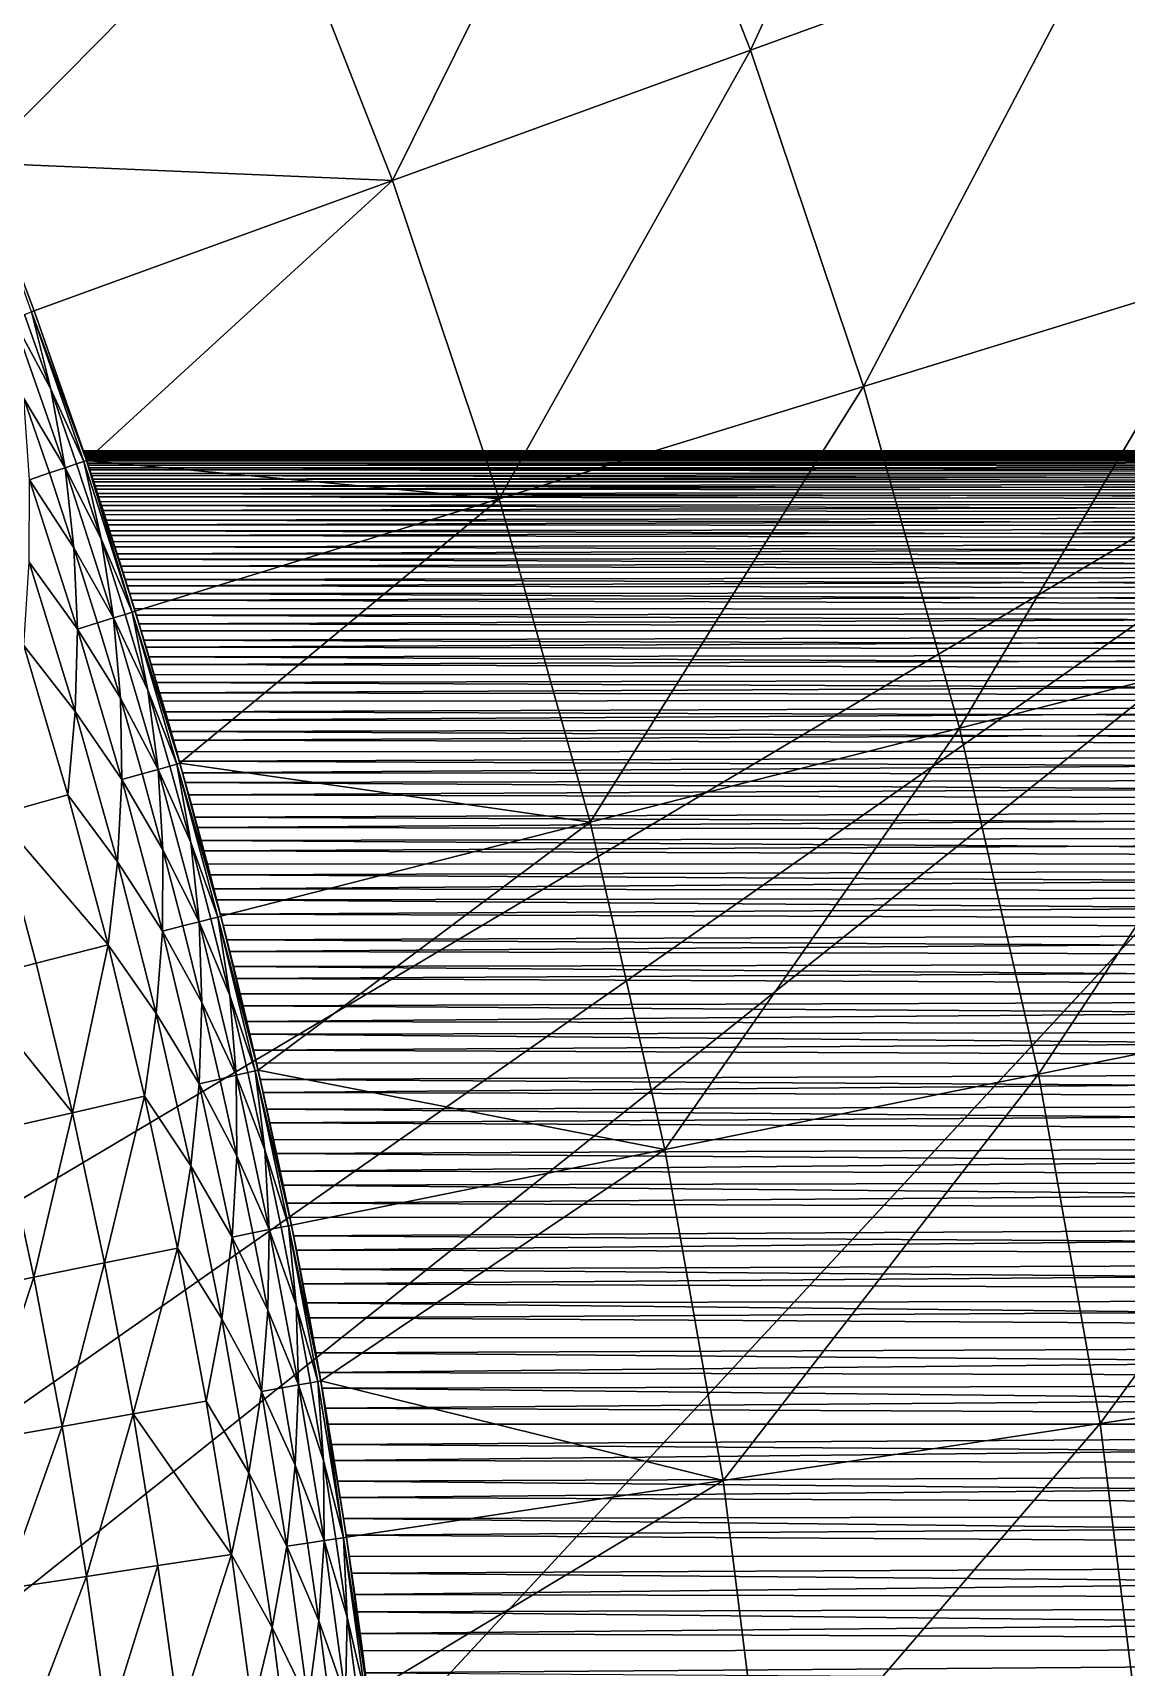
# Model space of a CAD drawing. Header units: millimetres. Extents: x -3250 to 6200, y -3250 to 3250.
# Drawn here: x 2349 to 2779, y 321 to 965 of the extents above; entities that cross this region are included whole.
import ezdxf

# ---------------------------------------------------------------- set-up
doc = ezdxf.new("R2010")
doc.units = ezdxf.units.MM
doc.header["$MEASUREMENT"] = 0
doc.layers.add('MESH_3D', color=2, linetype='CONTINUOUS')

msp = doc.modelspace()

# ---------------------------------------------------------------- linework, layer by layer
at = {"layer": 'MESH_3D'}
for points in [[(2150.48, 2436.79, 32500), (-2326.57, -2269.27, 32500), (3105.61, 957.95, 32500)], [(2150.48, 2436.79, 32500), (3105.61, 957.95, 32500), (2590.68, 1962.36, 32500)], [(2590.68, 1962.36, 32500), (3105.61, 957.95, 32500), (2928.15, 1410.12, 32500)], [(2718.35, 1145.88, 24600), (2631.14, 957.66, 24400), (2580.13, 1087.62, 24400)], [(2718.35, 1145.88, 24600), (2772.09, 1008.96, 24600), (2631.14, 957.66, 24400)], [(2580.13, 1087.62, 24400), (2490.19, 906.35, 24200), (2441.91, 1029.35, 24200)], [(2580.13, 1087.62, 24400), (2631.14, 957.66, 24400), (2490.19, 906.35, 24200)], [(2913.05, 1060.26, 24800), (2818.94, 869.53, 24600), (2772.09, 1008.96, 24600)], [(2441.91, 1029.35, 24200), (2327.18, 913.35, 24000), (2303.69, 971.09, 24000)], [(2441.91, 1029.35, 24200), (2490.19, 906.35, 24200), (2327.18, 913.35, 24000)], [(2772.09, 1008.96, 24600), (2675.6, 825.31, 24400), (2631.14, 957.66, 24400)], [(2772.09, 1008.96, 24600), (2818.94, 869.53, 24600), (2675.6, 825.31, 24400)], [(3105.61, 957.95, 32500), (-2326.57, -2269.27, 32500), (-1962.36, -2590.68, 32500)], [(3105.61, 957.95, 32500), (-1962.36, -2590.68, 32500), (-1625, -2814.58, 32500)], [(3105.61, 957.95, 32500), (-1625, -2814.58, 32500), (-723.19, -3168.52, 32500)], [(3105.61, 957.95, 32500), (-723.19, -3168.52, 32500), (1410.12, -2928.15, 32500)], [(3105.61, 957.95, 32500), (1410.12, -2928.15, 32500), (2382.42, -2210.56, 32500)], [(3105.61, 957.95, 32500), (2382.42, -2210.56, 32500), (3185.56, -643.97, 32500)], [(2631.14, 957.66, 24400), (2532.27, 781.1, 24200), (2490.19, 906.35, 24200)], [(2631.14, 957.66, 24400), (2675.6, 825.31, 24400), (2532.27, 781.1, 24200)], [(2348.12, 854.65, -38.42), (2327.18, 913.35), (2349.23, 855.05)], [(2327.18, 913.35, 24000), (2349.23, 855.05), (2327.18, 913.35)], [(2327.18, 913.35, 24000), (2349.23, 855.05, 24000), (2349.23, 855.05)], [(2490.19, 906.35, 24200), (2349.23, 855.05, 24000), (2327.18, 913.35, 24000)], [(2490.19, 906.35, 24200), (2369.82, 796.22, 24000), (2349.23, 855.05, 24000)], [(2490.19, 906.35, 24200), (2532.27, 781.1, 24200), (2369.82, 796.22, 24000)], [(2818.94, 869.53, 24600), (2713.42, 690.92, 24400), (2675.6, 825.31, 24400)], [(2818.94, 869.53, 24600), (2858.78, 727.93, 24600), (2713.42, 690.92, 24400)], [(2345.34, 853.63, -71.93), (2355.8, 824.33, -71.93), (2340.89, 852.01, -105.25)], [(2345.13, 820.6, -138.74), (2340.89, 852.01, -105.25), (2361.4, 793.39, -105.25)], [(2355.8, 824.33, -71.93), (2361.4, 793.39, -105.25), (2340.89, 852.01, -105.25)], [(2345.34, 853.63, -71.93), (2348.12, 854.65, -38.42), (2355.8, 824.33, -71.93)], [(2348.12, 854.65, -38.42), (2349.23, 855.05), (2369.82, 796.22)], [(2348.12, 854.65, -38.42), (2369.82, 796.22), (2368.7, 795.84, -38.42)], [(2355.8, 824.33, -71.93), (2348.12, 854.65, -38.42), (2368.7, 795.84, -38.42)], [(2349.23, 855.05), (2368.57, 799.91, 1211.86), (2368.55, 799.99, 1196.67)], [(2349.23, 855.05), (2368.55, 799.99, 1196.67), (2369.82, 796.22)], [(2349.23, 855.05, 24000), (2368.57, 799.91, 1211.86), (2349.23, 855.05)], [(2349.23, 855.05, 24000), (2369.82, 796.22, 24000), (2368.57, 799.91, 1211.86)], [(2355.8, 824.33, -71.93), (2365.89, 794.9, -71.93), (2361.4, 793.39, -105.25)], [(2355.8, 824.33, -71.93), (2368.7, 795.84, -38.42), (2365.89, 794.9, -71.93)], [(2675.6, 825.31, 24400), (2568.05, 653.91, 24200), (2532.27, 781.1, 24200)], [(2675.6, 825.31, 24400), (2713.42, 690.92, 24400), (2568.05, 653.91, 24200)], [(2345.13, 820.6, -138.74), (2355.18, 791.3, -138.74), (2347.31, 788.66, -171.85)], [(2345.13, 820.6, -138.74), (2361.4, 793.39, -105.25), (2355.18, 791.3, -138.74)], [(2368.55, 799.99, 1196.67), (2368.57, 799.91, 1211.86), (3800, 800, 1200)], [(2368.55, 799.99, 1196.67), (3800, 800, 1200), (3800, 799.75, 1180.06)], [(2368.55, 799.99, 1196.67), (2368.62, 799.79, 1181.48), (2369.82, 796.22)], [(2368.62, 799.79, 1181.48), (2368.55, 799.99, 1196.67), (3800, 799.75, 1180.06)], [(2368.57, 799.91, 1211.86), (3800, 799.75, 1219.94), (3800, 800, 1200)], [(2369.82, 796.22, 24000), (2368.7, 799.54, 1227.04), (2368.57, 799.91, 1211.86)], [(2368.57, 799.91, 1211.86), (2368.7, 799.54, 1227.04), (3800, 799.75, 1219.94)], [(2368.62, 799.79, 1181.48), (2368.78, 799.29, 1166.3), (2369.82, 796.22)], [(2368.78, 799.29, 1166.3), (2368.62, 799.79, 1181.48), (3800, 799.75, 1180.06)], [(2368.7, 799.54, 1227.04), (3800, 799.01, 1239.88), (3800, 799.75, 1219.94)], [(2369.82, 796.22, 24000), (2368.92, 798.89, 1242.22), (2368.7, 799.54, 1227.04)], [(2368.7, 799.54, 1227.04), (2368.92, 798.89, 1242.22), (3800, 799.01, 1239.88)], [(2368.78, 799.29, 1166.3), (3800, 799.75, 1180.06), (3800, 799.01, 1160.12)], [(2368.78, 799.29, 1166.3), (2369.05, 798.51, 1151.13), (2369.82, 796.22)], [(2369.05, 798.51, 1151.13), (2368.78, 799.29, 1166.3), (3800, 799.01, 1160.12)], [(2368.92, 798.89, 1242.22), (2369.24, 797.94, 1257.38), (3800, 799.01, 1239.88)], [(2369.82, 796.22, 24000), (2369.24, 797.94, 1257.38), (2368.92, 798.89, 1242.22)], [(2369.05, 798.51, 1151.13), (3800, 799.01, 1160.12), (3800, 797.76, 1140.22)], [(2369.05, 798.51, 1151.13), (2369.41, 797.43, 1135.97), (2369.82, 796.22)], [(2369.41, 797.43, 1135.97), (2369.05, 798.51, 1151.13), (3800, 797.76, 1140.22)], [(2369.24, 797.94, 1257.38), (3800, 797.76, 1259.78), (3800, 799.01, 1239.88)], [(2369.82, 796.22, 24000), (2369.65, 796.71, 1272.52), (2369.24, 797.94, 1257.38)], [(2369.24, 797.94, 1257.38), (2369.65, 796.71, 1272.52), (3800, 797.76, 1259.78)], [(2369.41, 797.43, 1135.97), (3800, 797.76, 1140.22), (3800, 796.02, 1120.35)], [(2369.65, 796.71, 1272.52), (3800, 796.02, 1279.65), (3800, 797.76, 1259.78)], [(2355.18, 791.3, -138.74), (2364.86, 761.87, -138.74), (2347.31, 788.66, -171.85)], [(2355.18, 791.3, -138.74), (2361.4, 793.39, -105.25), (2364.86, 761.87, -138.74)], [(2365.89, 794.9, -71.93), (2375.62, 765.34, -71.93), (2361.4, 793.39, -105.25)], [(2364.86, 761.87, -138.74), (2361.4, 793.39, -105.25), (2380.45, 734.27, -105.25)], [(2375.62, 765.34, -71.93), (2380.45, 734.27, -105.25), (2361.4, 793.39, -105.25)], [(2365.89, 794.9, -71.93), (2368.7, 795.84, -38.42), (2375.62, 765.34, -71.93)], [(2368.7, 795.84, -38.42), (2369.82, 796.22), (2387.8, 736.54, -38.42)], [(2375.62, 765.34, -71.93), (2368.7, 795.84, -38.42), (2387.8, 736.54, -38.42)], [(2369.41, 797.43, 1135.97), (2369.87, 796.07, 1120.84), (2369.82, 796.22)], [(2369.87, 796.07, 1120.84), (2369.41, 797.43, 1135.97), (3800, 796.02, 1120.35)], [(2369.82, 796.22, 24000), (2370.16, 795.18, 1287.65), (2369.65, 796.71, 1272.52)], [(2369.65, 796.71, 1272.52), (2370.16, 795.18, 1287.65), (3800, 796.02, 1279.65)], [(2387.8, 736.54, -38.42), (2369.82, 796.22), (2388.93, 736.89)], [(2369.82, 796.22), (2379.53, 766.69, 971.57), (2388.93, 736.89)], [(2369.82, 796.22), (2371.81, 790.27, 1075.6), (2372.64, 787.76, 1060.59)], [(2369.82, 796.22), (2372.64, 787.76, 1060.59), (2373.57, 784.96, 1045.62)], [(2369.82, 796.22), (2373.57, 784.96, 1045.62), (2374.59, 781.88, 1030.7)], [(2369.82, 796.22), (2374.59, 781.88, 1030.7), (2375.69, 778.51, 1015.83)], [(2369.82, 796.22), (2375.69, 778.51, 1015.83), (2376.89, 774.86, 1001.02)], [(2369.82, 796.22), (2376.89, 774.86, 1001.02), (2378.17, 770.92, 986.26)], [(2369.82, 796.22), (2378.17, 770.92, 986.26), (2379.53, 766.69, 971.57)], [(2371.07, 792.49, 1090.65), (2371.81, 790.27, 1075.6), (2369.82, 796.22)], [(2370.42, 794.43, 1105.73), (2371.07, 792.49, 1090.65), (2369.82, 796.22)], [(2369.87, 796.07, 1120.84), (2370.42, 794.43, 1105.73), (2369.82, 796.22)], [(2369.82, 796.22, 24000), (2380.34, 764.2, 1436.64), (2378.92, 768.58, 1421.99)], [(2369.82, 796.22, 24000), (2378.92, 768.58, 1421.99), (2377.6, 772.68, 1407.27)], [(2369.82, 796.22, 24000), (2377.6, 772.68, 1407.27), (2376.35, 776.5, 1392.49)], [(2369.82, 796.22, 24000), (2376.35, 776.5, 1392.49), (2375.2, 780.03, 1377.65)], [(2369.82, 796.22, 24000), (2375.2, 780.03, 1377.65), (2374.13, 783.27, 1362.76)], [(2369.82, 796.22, 24000), (2374.13, 783.27, 1362.76), (2373.15, 786.23, 1347.82)], [(2369.82, 796.22, 24000), (2373.15, 786.23, 1347.82), (2372.27, 788.9, 1332.83)], [(2369.82, 796.22, 24000), (2372.27, 788.9, 1332.83), (2371.47, 791.28, 1317.8)], [(2369.82, 796.22, 24000), (2371.47, 791.28, 1317.8), (2370.77, 793.38, 1302.74)], [(2369.82, 796.22, 24000), (2370.77, 793.38, 1302.74), (2370.16, 795.18, 1287.65)], [(2369.82, 796.22, 24000), (2388.93, 736.89, 24000), (2380.34, 764.2, 1436.64)], [(2532.27, 781.1, 24200), (2388.93, 736.89, 24000), (2369.82, 796.22, 24000)], [(2370.42, 794.43, 1105.73), (2369.87, 796.07, 1120.84), (3800, 796.02, 1120.35)], [(2370.16, 795.18, 1287.65), (3800, 793.79, 1299.47), (3800, 796.02, 1279.65)], [(2370.16, 795.18, 1287.65), (2370.77, 793.38, 1302.74), (3800, 793.79, 1299.47)], [(2370.42, 794.43, 1105.73), (3800, 796.02, 1120.35), (3800, 793.79, 1100.53)], [(2371.07, 792.49, 1090.65), (2370.42, 794.43, 1105.73), (3800, 793.79, 1100.53)], [(2370.77, 793.38, 1302.74), (3800, 791.06, 1319.23), (3800, 793.79, 1299.47)], [(2370.77, 793.38, 1302.74), (2371.47, 791.28, 1317.8), (3800, 791.06, 1319.23)], [(2371.07, 792.49, 1090.65), (3800, 793.79, 1100.53), (3800, 791.06, 1080.77)], [(2371.81, 790.27, 1075.6), (2371.07, 792.49, 1090.65), (3800, 791.06, 1080.77)], [(2371.47, 791.28, 1317.8), (2372.27, 788.9, 1332.83), (3800, 791.06, 1319.23)], [(2371.81, 790.27, 1075.6), (3800, 791.06, 1080.77), (3800, 787.85, 1061.08)], [(2372.27, 788.9, 1332.83), (3800, 787.85, 1338.92), (3800, 791.06, 1319.23)], [(2347.26, 756.21, -205.25), (2347.31, 788.66, -171.85), (2366.25, 729.89, -171.85)], [(2364.86, 761.87, -138.74), (2366.25, 729.89, -171.85), (2347.31, 788.66, -171.85)], [(2372.64, 787.76, 1060.59), (2371.81, 790.27, 1075.6), (3800, 787.85, 1061.08)], [(2372.27, 788.9, 1332.83), (2373.15, 786.23, 1347.82), (3800, 787.85, 1338.92)], [(2373.57, 784.96, 1045.62), (2372.64, 787.76, 1060.59), (3800, 787.85, 1061.08)], [(2373.15, 786.23, 1347.82), (3800, 784.14, 1358.52), (3800, 787.85, 1338.92)], [(2373.15, 786.23, 1347.82), (2374.13, 783.27, 1362.76), (3800, 784.14, 1358.52)], [(2373.57, 784.96, 1045.62), (3800, 787.85, 1061.08), (3800, 784.14, 1041.48)], [(2374.59, 781.88, 1030.7), (2373.57, 784.96, 1045.62), (3800, 784.14, 1041.48)], [(2374.13, 783.27, 1362.76), (3800, 779.94, 1378.02), (3800, 784.14, 1358.52)], [(2374.13, 783.27, 1362.76), (2375.2, 780.03, 1377.65), (3800, 779.94, 1378.02)], [(2374.59, 781.88, 1030.7), (3800, 784.14, 1041.48), (3800, 779.94, 1021.98)], [(2375.69, 778.51, 1015.83), (2374.59, 781.88, 1030.7), (3800, 779.94, 1021.98)], [(2375.2, 780.03, 1377.65), (2376.35, 776.5, 1392.49), (3800, 779.94, 1378.02)], [(2375.69, 778.51, 1015.83), (3800, 779.94, 1021.98), (3800, 775.26, 1002.59)], [(2376.89, 774.86, 1001.02), (2375.69, 778.51, 1015.83), (3800, 775.26, 1002.59)], [(2376.35, 776.5, 1392.49), (3800, 775.26, 1397.41), (3800, 779.94, 1378.02)], [(2532.27, 781.1, 24200), (2406.56, 677.1, 24000), (2388.93, 736.89, 24000)], [(2532.27, 781.1, 24200), (2568.05, 653.91, 24200), (2406.56, 677.1, 24000)], [(2376.35, 776.5, 1392.49), (2377.6, 772.68, 1407.27), (3800, 775.26, 1397.41)], [(2378.17, 770.92, 986.26), (2376.89, 774.86, 1001.02), (3800, 775.26, 1002.59)], [(2377.6, 772.68, 1407.27), (3800, 770.1, 1416.67), (3800, 775.26, 1397.41)], [(2377.6, 772.68, 1407.27), (2378.92, 768.58, 1421.99), (3800, 770.1, 1416.67)], [(2378.17, 770.92, 986.26), (3800, 775.26, 1002.59), (3800, 770.1, 983.33)], [(2375.62, 765.34, -71.93), (2387.8, 736.54, -38.42), (2384.97, 735.67, -71.93)], [(2375.62, 765.34, -71.93), (2384.97, 735.67, -71.93), (2380.45, 734.27, -105.25)], [(2379.53, 766.69, 971.57), (2378.17, 770.92, 986.26), (3800, 770.1, 983.33)], [(2378.92, 768.58, 1421.99), (3800, 764.46, 1435.8), (3800, 770.1, 1416.67)], [(2378.92, 768.58, 1421.99), (2380.34, 764.2, 1436.64), (3800, 764.46, 1435.8)], [(2379.53, 766.69, 971.57), (3800, 770.1, 983.33), (3800, 764.46, 964.2)], [(2379.53, 766.69, 971.57), (2380.98, 762.19, 956.95), (2388.93, 736.89)], [(2380.98, 762.19, 956.95), (2379.53, 766.69, 971.57), (3800, 764.46, 964.2)], [(2364.86, 761.87, -138.74), (2380.45, 734.27, -105.25), (2374.17, 732.33, -138.74)], [(2364.86, 761.87, -138.74), (2374.17, 732.33, -138.74), (2366.25, 729.89, -171.85)], [(2380.34, 764.2, 1436.64), (2381.83, 759.53, 1451.22), (3800, 764.46, 1435.8)], [(2388.93, 736.89, 24000), (2381.83, 759.53, 1451.22), (2380.34, 764.2, 1436.64)], [(2380.98, 762.19, 956.95), (3800, 764.46, 964.2), (3800, 758.34, 945.21)], [(2380.98, 762.19, 956.95), (2382.51, 757.39, 942.4), (2388.93, 736.89)], [(2382.51, 757.39, 942.4), (2380.98, 762.19, 956.95), (3800, 758.34, 945.21)], [(2381.83, 759.53, 1451.22), (3800, 758.34, 1454.79), (3800, 764.46, 1435.8)], [(2388.93, 736.89, 24000), (2383.4, 754.58, 1465.72), (2381.83, 759.53, 1451.22)], [(2381.83, 759.53, 1451.22), (2383.4, 754.58, 1465.72), (3800, 758.34, 1454.79)], [(2347.26, 756.21, -205.25), (2365.38, 697.45, -205.25), (2345.19, 723.4, -238.11)], [(2347.26, 756.21, -205.25), (2366.25, 729.89, -171.85), (2365.38, 697.45, -205.25)], [(2382.51, 757.39, 942.4), (3800, 758.34, 945.21), (3800, 751.75, 926.38)], [(2382.51, 757.39, 942.4), (2384.12, 752.32, 927.94), (2388.93, 736.89)], [(2384.12, 752.32, 927.94), (2382.51, 757.39, 942.4), (3800, 751.75, 926.38)], [(2383.4, 754.58, 1465.72), (3800, 751.75, 1473.62), (3800, 758.34, 1454.79)], [(2388.93, 736.89, 24000), (2385.05, 749.35, 1480.15), (2383.4, 754.58, 1465.72)], [(2383.4, 754.58, 1465.72), (2385.05, 749.35, 1480.15), (3800, 751.75, 1473.62)], [(2384.12, 752.32, 927.94), (2385.8, 746.96, 913.55), (2388.93, 736.89)], [(2385.8, 746.96, 913.55), (2384.12, 752.32, 927.94), (3800, 751.75, 926.38)], [(2385.05, 749.35, 1480.15), (3800, 744.7, 1492.27), (3800, 751.75, 1473.62)], [(2388.93, 736.89, 24000), (2386.78, 743.83, 1494.48), (2385.05, 749.35, 1480.15)], [(2385.05, 749.35, 1480.15), (2386.78, 743.83, 1494.48), (3800, 744.7, 1492.27)], [(2385.8, 746.96, 913.55), (3800, 751.75, 926.38), (3800, 744.7, 907.73)], [(2385.8, 746.96, 913.55), (2387.56, 741.32, 899.25), (2388.93, 736.89)], [(2387.56, 741.32, 899.25), (2385.8, 746.96, 913.55), (3800, 744.7, 907.73)], [(2386.78, 743.83, 1494.48), (3800, 737.18, 1510.75), (3800, 744.7, 1492.27)], [(2388.93, 736.89, 24000), (2388.58, 738.03, 1508.73), (2386.78, 743.83, 1494.48)], [(2386.78, 743.83, 1494.48), (2388.58, 738.03, 1508.73), (3800, 737.18, 1510.75)], [(2387.56, 741.32, 899.25), (3800, 744.7, 907.73), (3800, 737.18, 889.25)], [(2387.56, 741.32, 899.25), (2389.39, 735.4, 885.05), (2388.93, 736.89)], [(2389.39, 735.4, 885.05), (2387.56, 741.32, 899.25), (3800, 737.18, 889.25)], [(2374.17, 732.33, -138.74), (2380.45, 734.27, -105.25), (2383.12, 702.68, -138.74)], [(2384.97, 735.67, -71.93), (2393.96, 705.88, -71.93), (2380.45, 734.27, -105.25)], [(2383.12, 702.68, -138.74), (2380.45, 734.27, -105.25), (2398.01, 674.7, -105.25)], [(2393.96, 705.88, -71.93), (2398.01, 674.7, -105.25), (2380.45, 734.27, -105.25)], [(2384.97, 735.67, -71.93), (2387.8, 736.54, -38.42), (2393.96, 705.88, -71.93)], [(2387.8, 736.54, -38.42), (2388.93, 736.89), (2406.56, 677.1)], [(2387.8, 736.54, -38.42), (2406.56, 677.1), (2405.42, 676.78, -38.42)], [(2393.96, 705.88, -71.93), (2387.8, 736.54, -38.42), (2405.42, 676.78, -38.42)], [(2388.93, 736.89, 24000), (2390.45, 731.95, 1522.88), (2388.58, 738.03, 1508.73)], [(2388.58, 738.03, 1508.73), (2390.45, 731.95, 1522.88), (3800, 737.18, 1510.75)], [(2388.93, 736.89), (2391.29, 729.19, 870.94), (2393.26, 722.71, 856.94)], [(2388.93, 736.89), (2393.26, 722.71, 856.94), (2395.29, 715.95, 843.04)], [(2388.93, 736.89), (2395.29, 715.95, 843.04), (2397.39, 708.9, 829.25)], [(2388.93, 736.89), (2397.39, 708.9, 829.25), (2406.56, 677.1)], [(2389.39, 735.4, 885.05), (2391.29, 729.19, 870.94), (2388.93, 736.89)], [(2388.93, 736.89, 24000), (2398.59, 704.83, 1578.44), (2396.46, 712.03, 1564.71)], [(2388.93, 736.89, 24000), (2396.46, 712.03, 1564.71), (2394.39, 718.95, 1550.88)], [(2388.93, 736.89, 24000), (2394.39, 718.95, 1550.88), (2392.39, 725.59, 1536.93)], [(2388.93, 736.89, 24000), (2392.39, 725.59, 1536.93), (2390.45, 731.95, 1522.88)], [(2388.93, 736.89, 24000), (2406.56, 677.1, 24000), (2398.59, 704.83, 1578.44)], [(2389.39, 735.4, 885.05), (3800, 737.18, 889.25), (3800, 729.2, 870.97)], [(2391.29, 729.19, 870.94), (2389.39, 735.4, 885.05), (3800, 729.2, 870.97)], [(2390.45, 731.95, 1522.88), (3800, 729.2, 1529.03), (3800, 737.18, 1510.75)], [(2365.38, 697.45, -205.25), (2366.25, 729.89, -171.85), (2383.71, 670.67, -171.85)], [(2374.17, 732.33, -138.74), (2383.12, 702.68, -138.74), (2366.25, 729.89, -171.85)], [(2383.12, 702.68, -138.74), (2383.71, 670.67, -171.85), (2366.25, 729.89, -171.85)], [(2390.45, 731.95, 1522.88), (2392.39, 725.59, 1536.93), (3800, 729.2, 1529.03)], [(2393.26, 722.71, 856.94), (2391.29, 729.19, 870.94), (3800, 729.2, 870.97)], [(2392.39, 725.59, 1536.93), (3800, 720.78, 1547.11), (3800, 729.2, 1529.03)], [(2393.26, 722.71, 856.94), (3800, 729.2, 870.97), (3800, 720.78, 852.89)], [(2858.78, 727.93, 24600), (2744.48, 554.81, 24400), (2713.42, 690.92, 24400)], [(2858.78, 727.93, 24600), (2891.51, 584.53, 24600), (2744.48, 554.81, 24400)], [(2345.19, 723.4, -238.11), (2362.5, 664.7, -238.11), (2334.39, 656.8, -303.82)], [(2365.38, 697.45, -205.25), (2362.5, 664.7, -238.11), (2345.19, 723.4, -238.11)], [(2392.39, 725.59, 1536.93), (2394.39, 718.95, 1550.88), (3800, 720.78, 1547.11)], [(2395.29, 715.95, 843.04), (2393.26, 722.71, 856.94), (3800, 720.78, 852.89)], [(2394.39, 718.95, 1550.88), (3800, 711.9, 1564.97), (3800, 720.78, 1547.11)], [(2395.29, 715.95, 843.04), (3800, 720.78, 852.89), (3800, 711.9, 835.03)], [(2394.39, 718.95, 1550.88), (2396.46, 712.03, 1564.71), (3800, 711.9, 1564.97)], [(2397.39, 708.9, 829.25), (2395.29, 715.95, 843.04), (3800, 711.9, 835.03)], [(2396.46, 712.03, 1564.71), (2398.59, 704.83, 1578.44), (3800, 711.9, 1564.97)], [(2397.39, 708.9, 829.25), (3800, 711.9, 835.03), (3800, 702.58, 817.4)], [(2397.39, 708.9, 829.25), (2399.54, 701.58, 815.58), (2406.56, 677.1)], [(2399.54, 701.58, 815.58), (2397.39, 708.9, 829.25), (3800, 702.58, 817.4)], [(2398.59, 704.83, 1578.44), (3800, 702.58, 1582.6), (3800, 711.9, 1564.97)], [(2383.12, 702.68, -138.74), (2391.69, 672.92, -138.74), (2383.71, 670.67, -171.85)], [(2383.12, 702.68, -138.74), (2398.01, 674.7, -105.25), (2391.69, 672.92, -138.74)], [(2393.96, 705.88, -71.93), (2405.42, 676.78, -38.42), (2402.57, 675.98, -71.93)], [(2393.96, 705.88, -71.93), (2402.57, 675.98, -71.93), (2398.01, 674.7, -105.25)], [(2406.56, 677.1, 24000), (2400.77, 697.36, 1592.04), (2398.59, 704.83, 1578.44)], [(2398.59, 704.83, 1578.44), (2400.77, 697.36, 1592.04), (3800, 702.58, 1582.6)], [(2401.75, 693.99, 802.03), (2399.54, 701.58, 815.58), (3800, 702.58, 817.4)], [(2399.54, 701.58, 815.58), (2401.75, 693.99, 802.03), (2406.56, 677.1)], [(2400.77, 697.36, 1592.04), (3800, 692.82, 1600), (3800, 702.58, 1582.6)], [(2401.75, 693.99, 802.03), (3800, 702.58, 817.4), (3800, 692.82, 800)], [(2365.38, 697.45, -205.25), (2382.04, 638.26, -205.25), (2362.5, 664.7, -238.11)], [(2365.38, 697.45, -205.25), (2383.71, 670.67, -171.85), (2382.04, 638.26, -205.25)], [(2406.56, 677.1, 24000), (2403.01, 689.6, 1605.52), (2400.77, 697.36, 1592.04)], [(2400.77, 697.36, 1592.04), (2403.01, 689.6, 1605.52), (3800, 692.82, 1600)], [(2401.75, 693.99, 802.03), (2404.01, 686.12, 788.61), (2406.56, 677.1)], [(2404.01, 686.12, 788.61), (2401.75, 693.99, 802.03), (3800, 692.82, 800)], [(2403.01, 689.6, 1605.52), (3800, 682.63, 1617.15), (3800, 692.82, 1600)], [(2406.56, 677.1, 24000), (2405.3, 681.58, 1618.87), (2403.01, 689.6, 1605.52)], [(2403.01, 689.6, 1605.52), (2405.3, 681.58, 1618.87), (3800, 682.63, 1617.15)], [(2404.01, 686.12, 788.61), (3800, 692.82, 800), (3800, 682.63, 782.85)], [(2713.42, 690.92, 24400), (2597.46, 525.09, 24200), (2568.05, 653.91, 24200)], [(2713.42, 690.92, 24400), (2744.48, 554.81, 24400), (2597.46, 525.09, 24200)], [(2404.01, 686.12, 788.61), (2406.32, 677.97, 775.31), (2406.56, 677.1)], [(2406.32, 677.97, 775.31), (2404.01, 686.12, 788.61), (3800, 682.63, 782.85)], [(2405.3, 681.58, 1618.87), (2407.63, 673.28, 1632.08), (3800, 682.63, 1617.15)], [(2406.32, 677.97, 775.31), (3800, 682.63, 782.85), (3800, 672.02, 765.96)], [(2407.63, 673.28, 1632.08), (3800, 672.02, 1634.04), (3800, 682.63, 1617.15)], [(2402.57, 675.98, -71.93), (2410.81, 645.98, -71.93), (2398.01, 674.7, -105.25)], [(2402.57, 675.98, -71.93), (2405.42, 676.78, -38.42), (2410.81, 645.98, -71.93)], [(2406.56, 677.1, 24000), (2407.63, 673.28, 1632.08), (2405.3, 681.58, 1618.87)], [(2405.42, 676.78, -38.42), (2406.56, 677.1), (2422.69, 616.89)], [(2405.42, 676.78, -38.42), (2422.69, 616.89), (2421.55, 616.6, -38.42)], [(2410.81, 645.98, -71.93), (2405.42, 676.78, -38.42), (2421.55, 616.6, -38.42)], [(2406.32, 677.97, 775.31), (2408.67, 669.55, 762.16), (2406.56, 677.1)], [(2408.67, 669.55, 762.16), (2406.32, 677.97, 775.31), (3800, 672.02, 765.96)], [(2406.56, 677.1), (2415.99, 642.65, 723.56), (2422.69, 616.89)], [(2406.56, 677.1), (2408.67, 669.55, 762.16), (2411.07, 660.85, 749.14)], [(2406.56, 677.1), (2411.07, 660.85, 749.14), (2413.51, 651.89, 736.28)], [(2406.56, 677.1), (2413.51, 651.89, 736.28), (2415.99, 642.65, 723.56)], [(2406.56, 677.1, 24000), (2414.9, 646.74, 1670.88), (2412.44, 655.86, 1658.09)], [(2406.56, 677.1, 24000), (2412.44, 655.86, 1658.09), (2410.01, 664.7, 1645.16)], [(2406.56, 677.1, 24000), (2410.01, 664.7, 1645.16), (2407.63, 673.28, 1632.08)], [(2406.56, 677.1, 24000), (2422.69, 616.89, 24000), (2414.9, 646.74, 1670.88)], [(2568.05, 653.91, 24200), (2422.69, 616.89, 24000), (2406.56, 677.1, 24000)], [(2382.04, 638.26, -205.25), (2383.71, 670.67, -171.85), (2399.69, 611.04, -171.85)], [(2391.69, 672.92, -138.74), (2399.89, 643.05, -138.74), (2383.71, 670.67, -171.85)], [(2399.89, 643.05, -138.74), (2399.69, 611.04, -171.85), (2383.71, 670.67, -171.85)], [(2391.69, 672.92, -138.74), (2398.01, 674.7, -105.25), (2399.89, 643.05, -138.74)], [(2399.89, 643.05, -138.74), (2398.01, 674.7, -105.25), (2414.09, 614.7, -105.25)], [(2410.81, 645.98, -71.93), (2414.09, 614.7, -105.25), (2398.01, 674.7, -105.25)], [(2407.63, 673.28, 1632.08), (2410.01, 664.7, 1645.16), (3800, 672.02, 1634.04)], [(2408.67, 669.55, 762.16), (3800, 672.02, 765.96), (3800, 660.99, 749.34)], [(2411.07, 660.85, 749.14), (2408.67, 669.55, 762.16), (3800, 660.99, 749.34)], [(2410.01, 664.7, 1645.16), (3800, 660.99, 1650.66), (3800, 672.02, 1634.04)], [(2362.5, 664.7, -238.11), (2378.33, 605.6, -238.11), (2334.39, 656.8, -303.82)], [(2382.04, 638.26, -205.25), (2378.33, 605.6, -238.11), (2362.5, 664.7, -238.11)], [(2410.01, 664.7, 1645.16), (2412.44, 655.86, 1658.09), (3800, 660.99, 1650.66)], [(2334.39, 656.8, -303.82), (2350.04, 598.39, -303.82), (2322.52, 591.39, -355.73)], [(2378.33, 605.6, -238.11), (2350.04, 598.39, -303.82), (2334.39, 656.8, -303.82)], [(2413.51, 651.89, 736.28), (2411.07, 660.85, 749.14), (3800, 660.99, 749.34)], [(2412.44, 655.86, 1658.09), (3800, 649.55, 1666.99), (3800, 660.99, 1650.66)], [(2413.51, 651.89, 736.28), (3800, 660.99, 749.34), (3800, 649.55, 733.01)], [(2412.44, 655.86, 1658.09), (2414.9, 646.74, 1670.88), (3800, 649.55, 1666.99)], [(2415.99, 642.65, 723.56), (2413.51, 651.89, 736.28), (3800, 649.55, 733.01)], [(2414.9, 646.74, 1670.88), (3800, 637.71, 1683.04), (3800, 649.55, 1666.99)], [(2415.99, 642.65, 723.56), (3800, 649.55, 733.01), (3800, 637.71, 716.96)], [(2568.05, 653.91, 24200), (2437.32, 556.3, 24000), (2422.69, 616.89, 24000)], [(2568.05, 653.91, 24200), (2597.46, 525.09, 24200), (2437.32, 556.3, 24000)], [(2410.81, 645.98, -71.93), (2418.68, 615.87, -71.93), (2414.09, 614.7, -105.25)], [(2410.81, 645.98, -71.93), (2421.55, 616.6, -38.42), (2418.68, 615.87, -71.93)], [(2422.69, 616.89, 24000), (2417.39, 637.35, 1683.51), (2414.9, 646.74, 1670.88)], [(2414.9, 646.74, 1670.88), (2417.39, 637.35, 1683.51), (3800, 637.71, 1683.04)], [(2382.04, 638.26, -205.25), (2397.21, 578.68, -205.25), (2378.33, 605.6, -238.11)], [(2382.04, 638.26, -205.25), (2399.69, 611.04, -171.85), (2397.21, 578.68, -205.25)], [(2399.89, 643.05, -138.74), (2407.72, 613.08, -138.74), (2399.69, 611.04, -171.85)], [(2399.89, 643.05, -138.74), (2414.09, 614.7, -105.25), (2407.72, 613.08, -138.74)], [(2415.99, 642.65, 723.56), (2418.5, 633.15, 711), (2422.69, 616.89)], [(2418.5, 633.15, 711), (2415.99, 642.65, 723.56), (3800, 637.71, 716.96)], [(2417.39, 637.35, 1683.51), (2419.92, 627.7, 1695.98), (3800, 637.71, 1683.04)], [(2422.69, 616.89, 24000), (2419.92, 627.7, 1695.98), (2417.39, 637.35, 1683.51)], [(2418.5, 633.15, 711), (3800, 637.71, 716.96), (3800, 625.47, 701.21)], [(2419.92, 627.7, 1695.98), (3800, 625.47, 1698.79), (3800, 637.71, 1683.04)], [(2418.5, 633.15, 711), (2421.03, 623.38, 698.6), (2422.69, 616.89)], [(2421.03, 623.38, 698.6), (2418.5, 633.15, 711), (3800, 625.47, 701.21)], [(2422.69, 616.89, 24000), (2422.47, 617.78, 1708.28), (2419.92, 627.7, 1695.98)], [(2419.92, 627.7, 1695.98), (2422.47, 617.78, 1708.28), (3800, 625.47, 1698.79)], [(2421.03, 623.38, 698.6), (3800, 625.47, 701.21), (3800, 612.84, 685.77)], [(2422.47, 617.78, 1708.28), (3800, 612.84, 1714.23), (3800, 625.47, 1698.79)], [(2421.03, 623.38, 698.6), (2423.6, 613.34, 686.37), (2422.69, 616.89)], [(2423.6, 613.34, 686.37), (2421.03, 623.38, 698.6), (3800, 612.84, 685.77)], [(2422.69, 616.89, 24000), (2425.04, 607.59, 1720.42), (2422.47, 617.78, 1708.28)], [(2422.47, 617.78, 1708.28), (2425.04, 607.59, 1720.42), (3800, 612.84, 1714.23)], [(2397.21, 578.68, -205.25), (2399.69, 611.04, -171.85), (2414.18, 551.02, -171.85)], [(2407.72, 613.08, -138.74), (2415.18, 583.02, -138.74), (2399.69, 611.04, -171.85)], [(2415.18, 583.02, -138.74), (2414.18, 551.02, -171.85), (2399.69, 611.04, -171.85)], [(2407.72, 613.08, -138.74), (2414.09, 614.7, -105.25), (2415.18, 583.02, -138.74)], [(2418.68, 615.87, -71.93), (2426.17, 585.67, -71.93), (2414.09, 614.7, -105.25)], [(2415.18, 583.02, -138.74), (2414.09, 614.7, -105.25), (2428.66, 554.33, -105.25)], [(2426.17, 585.67, -71.93), (2428.66, 554.33, -105.25), (2414.09, 614.7, -105.25)], [(2418.68, 615.87, -71.93), (2421.55, 616.6, -38.42), (2426.17, 585.67, -71.93)], [(2421.55, 616.6, -38.42), (2422.69, 616.89), (2437.32, 556.3)], [(2421.55, 616.6, -38.42), (2437.32, 556.3), (2436.17, 556.04, -38.42)], [(2426.17, 585.67, -71.93), (2421.55, 616.6, -38.42), (2436.17, 556.04, -38.42)], [(2422.69, 616.89), (2431.4, 581.64, 650.74), (2437.32, 556.3)], [(2422.69, 616.89), (2423.6, 613.34, 686.37), (2426.18, 603.04, 674.31)], [(2422.69, 616.89), (2426.18, 603.04, 674.31), (2428.78, 592.47, 662.43)], [(2422.69, 616.89), (2428.78, 592.47, 662.43), (2431.4, 581.64, 650.74)], [(2422.69, 616.89, 24000), (2437.32, 556.3, 24000), (2430.25, 586.43, 1744.15)], [(2422.69, 616.89, 24000), (2430.25, 586.43, 1744.15), (2427.64, 597.14, 1732.37)], [(2422.69, 616.89, 24000), (2427.64, 597.14, 1732.37), (2425.04, 607.59, 1720.42)], [(2426.18, 603.04, 674.31), (2423.6, 613.34, 686.37), (3800, 612.84, 685.77)], [(2425.04, 607.59, 1720.42), (3800, 599.82, 1729.35), (3800, 612.84, 1714.23)], [(2426.18, 603.04, 674.31), (3800, 612.84, 685.77), (3800, 599.82, 670.65)], [(2378.33, 605.6, -238.11), (2364.23, 539.62, -303.82), (2350.04, 598.39, -303.82)], [(2378.33, 605.6, -238.11), (2392.69, 546.12, -238.11), (2364.23, 539.62, -303.82)], [(2397.21, 578.68, -205.25), (2392.69, 546.12, -238.11), (2378.33, 605.6, -238.11)], [(2425.04, 607.59, 1720.42), (2427.64, 597.14, 1732.37), (3800, 599.82, 1729.35)], [(2350.04, 598.39, -303.82), (2364.23, 539.62, -303.82), (2322.52, 591.39, -355.73)], [(2428.78, 592.47, 662.43), (2426.18, 603.04, 674.31), (3800, 599.82, 670.65)], [(2427.64, 597.14, 1732.37), (3800, 586.44, 1744.14), (3800, 599.82, 1729.35)], [(2428.78, 592.47, 662.43), (3800, 599.82, 670.65), (3800, 586.44, 655.86)], [(2427.64, 597.14, 1732.37), (2430.25, 586.43, 1744.15), (3800, 586.44, 1744.14)], [(2431.4, 581.64, 650.74), (2428.78, 592.47, 662.43), (3800, 586.44, 655.86)], [(2364.23, 539.62, -303.82), (2336.54, 533.3, -355.73), (2322.52, 591.39, -355.73)], [(2426.17, 585.67, -71.93), (2433.28, 555.38, -71.93), (2428.66, 554.33, -105.25)], [(2426.17, 585.67, -71.93), (2436.17, 556.04, -38.42), (2433.28, 555.38, -71.93)], [(2430.25, 586.43, 1744.15), (2432.87, 575.46, 1755.74), (3800, 586.44, 1744.14)], [(2437.32, 556.3, 24000), (2432.87, 575.46, 1755.74), (2430.25, 586.43, 1744.15)], [(2431.4, 581.64, 650.74), (3800, 586.44, 655.86), (3800, 572.69, 641.41)], [(2432.87, 575.46, 1755.74), (3800, 572.69, 1758.59), (3800, 586.44, 1744.14)], [(2415.18, 583.02, -138.74), (2422.26, 552.86, -138.74), (2414.18, 551.02, -171.85)], [(2415.18, 583.02, -138.74), (2428.66, 554.33, -105.25), (2422.26, 552.86, -138.74)], [(2431.4, 581.64, 650.74), (2434.02, 570.56, 639.23), (2437.32, 556.3)], [(2434.02, 570.56, 639.23), (2431.4, 581.64, 650.74), (3800, 572.69, 641.41)], [(2891.51, 584.53, 24600), (2768.73, 417.32, 24400), (2744.48, 554.81, 24400)], [(2891.51, 584.53, 24600), (2917.05, 439.67, 24600), (2768.73, 417.32, 24400)], [(2397.21, 578.68, -205.25), (2410.89, 518.74, -205.25), (2392.69, 546.12, -238.11)], [(2397.21, 578.68, -205.25), (2414.18, 551.02, -171.85), (2410.89, 518.74, -205.25)], [(2437.32, 556.3, 24000), (2435.5, 564.22, 1767.14), (2432.87, 575.46, 1755.74)], [(2432.87, 575.46, 1755.74), (2435.5, 564.22, 1767.14), (3800, 572.69, 1758.59)], [(2434.02, 570.56, 639.23), (3800, 572.69, 641.41), (3800, 558.59, 627.31)], [(2435.5, 564.22, 1767.14), (3800, 558.59, 1772.69), (3800, 572.69, 1758.59)], [(2434.02, 570.56, 639.23), (2436.65, 559.21, 627.91), (2437.32, 556.3)], [(2436.65, 559.21, 627.91), (2434.02, 570.56, 639.23), (3800, 558.59, 627.31)], [(2437.32, 556.3, 24000), (2438.13, 552.72, 1778.36), (2435.5, 564.22, 1767.14)], [(2435.5, 564.22, 1767.14), (2438.13, 552.72, 1778.36), (3800, 558.59, 1772.69)], [(2422.26, 552.86, -138.74), (2428.66, 554.33, -105.25), (2428.96, 522.63, -138.74)], [(2433.28, 555.38, -71.93), (2440.01, 525, -71.93), (2428.66, 554.33, -105.25)], [(2428.96, 522.63, -138.74), (2428.66, 554.33, -105.25), (2441.73, 493.61, -105.25)], [(2440.01, 525, -71.93), (2441.73, 493.61, -105.25), (2428.66, 554.33, -105.25)], [(2433.28, 555.38, -71.93), (2436.17, 556.04, -38.42), (2440.01, 525, -71.93)], [(2436.17, 556.04, -38.42), (2437.32, 556.3), (2450.43, 495.37)], [(2436.17, 556.04, -38.42), (2450.43, 495.37), (2449.27, 495.13, -38.42)], [(2440.01, 525, -71.93), (2436.17, 556.04, -38.42), (2449.27, 495.13, -38.42)], [(2436.65, 559.21, 627.91), (2439.29, 547.59, 616.78), (2437.32, 556.3)], [(2439.29, 547.59, 616.78), (2436.65, 559.21, 627.91), (3800, 558.59, 627.31)], [(2437.32, 556.3), (2439.29, 547.59, 616.78), (2441.93, 535.69, 605.83)], [(2437.32, 556.3), (2441.93, 535.69, 605.83), (2444.57, 523.53, 595.09)], [(2437.32, 556.3), (2444.57, 523.53, 595.09), (2450.43, 495.37)], [(2437.32, 556.3, 24000), (2450.43, 495.37, 24000), (2443.41, 528.9, 1800.22)], [(2437.32, 556.3, 24000), (2443.41, 528.9, 1800.22), (2440.77, 540.95, 1789.39)], [(2437.32, 556.3, 24000), (2440.77, 540.95, 1789.39), (2438.13, 552.72, 1778.36)], [(2597.46, 525.09, 24200), (2450.43, 495.37, 24000), (2437.32, 556.3, 24000)], [(2438.13, 552.72, 1778.36), (3800, 544.14, 1786.44), (3800, 558.59, 1772.69)], [(2439.29, 547.59, 616.78), (3800, 558.59, 627.31), (3800, 544.14, 613.56)], [(2744.48, 554.81, 24400), (2620.4, 394.96, 24200), (2597.46, 525.09, 24200)], [(2744.48, 554.81, 24400), (2768.73, 417.32, 24400), (2620.4, 394.96, 24200)], [(2410.89, 518.74, -205.25), (2414.18, 551.02, -171.85), (2427.16, 490.66, -171.85)], [(2422.26, 552.86, -138.74), (2428.96, 522.63, -138.74), (2414.18, 551.02, -171.85)], [(2428.96, 522.63, -138.74), (2427.16, 490.66, -171.85), (2414.18, 551.02, -171.85)], [(2438.13, 552.72, 1778.36), (2440.77, 540.95, 1789.39), (3800, 544.14, 1786.44)], [(2441.93, 535.69, 605.83), (2439.29, 547.59, 616.78), (3800, 544.14, 613.56)], [(2392.69, 546.12, -238.11), (2376.95, 480.51, -303.82), (2364.23, 539.62, -303.82)], [(2392.69, 546.12, -238.11), (2405.56, 486.3, -238.11), (2376.95, 480.51, -303.82)], [(2410.89, 518.74, -205.25), (2405.56, 486.3, -238.11), (2392.69, 546.12, -238.11)], [(2440.77, 540.95, 1789.39), (3800, 529.35, 1799.82), (3800, 544.14, 1786.44)], [(2440.77, 540.95, 1789.39), (2443.41, 528.9, 1800.22), (3800, 529.35, 1799.82)], [(2441.93, 535.69, 605.83), (3800, 544.14, 613.56), (3800, 529.35, 600.18)], [(2364.23, 539.62, -303.82), (2349.11, 474.88, -355.73), (2336.54, 533.3, -355.73)], [(2364.23, 539.62, -303.82), (2376.95, 480.51, -303.82), (2349.11, 474.88, -355.73)], [(2444.57, 523.53, 595.09), (2441.93, 535.69, 605.83), (3800, 529.35, 600.18)], [(2336.54, 533.3, -355.73), (2349.11, 474.88, -355.73), (2317.06, 468.4, -406.77)], [(2443.41, 528.9, 1800.22), (2446.04, 516.59, 1810.84), (3800, 529.35, 1799.82)], [(2450.43, 495.37, 24000), (2446.04, 516.59, 1810.84), (2443.41, 528.9, 1800.22)], [(2444.57, 523.53, 595.09), (3800, 529.35, 600.18), (3800, 514.23, 587.16)], [(2446.04, 516.59, 1810.84), (3800, 514.23, 1812.84), (3800, 529.35, 1799.82)], [(2428.96, 522.63, -138.74), (2435.29, 492.3, -138.74), (2427.16, 490.66, -171.85)], [(2428.96, 522.63, -138.74), (2441.73, 493.61, -105.25), (2435.29, 492.3, -138.74)], [(2440.01, 525, -71.93), (2446.37, 494.54, -71.93), (2441.73, 493.61, -105.25)], [(2440.01, 525, -71.93), (2449.27, 495.13, -38.42), (2446.37, 494.54, -71.93)], [(2444.57, 523.53, 595.09), (2447.2, 511.11, 584.56), (2450.43, 495.37)], [(2447.2, 511.11, 584.56), (2444.57, 523.53, 595.09), (3800, 514.23, 587.16)], [(2597.46, 525.09, 24200), (2462.02, 434.12, 24000), (2450.43, 495.37, 24000)], [(2597.46, 525.09, 24200), (2620.4, 394.96, 24200), (2462.02, 434.12, 24000)], [(2410.89, 518.74, -205.25), (2423.07, 458.47, -205.25), (2405.56, 486.3, -238.11)], [(2410.89, 518.74, -205.25), (2427.16, 490.66, -171.85), (2423.07, 458.47, -205.25)], [(2450.43, 495.37, 24000), (2448.66, 504.02, 1821.26), (2446.04, 516.59, 1810.84)], [(2446.04, 516.59, 1810.84), (2448.66, 504.02, 1821.26), (3800, 514.23, 1812.84)], [(2447.2, 511.11, 584.56), (3800, 514.23, 587.16), (3800, 498.79, 574.53)], [(2447.2, 511.11, 584.56), (2449.81, 498.42, 574.24), (2450.43, 495.37)], [(2449.81, 498.42, 574.24), (2447.2, 511.11, 584.56), (3800, 498.79, 574.53)], [(2448.66, 504.02, 1821.26), (3800, 498.79, 1825.47), (3800, 514.23, 1812.84)], [(2450.43, 495.37, 24000), (2451.27, 491.2, 1831.45), (2448.66, 504.02, 1821.26)], [(2448.66, 504.02, 1821.26), (2451.27, 491.2, 1831.45), (3800, 498.79, 1825.47)], [(2449.27, 495.13, -38.42), (2450.43, 495.37), (2462.02, 434.12)], [(2452.41, 485.48, 564.15), (2449.81, 498.42, 574.24), (3800, 498.79, 574.53)], [(2449.81, 498.42, 574.24), (2452.41, 485.48, 564.15), (2450.43, 495.37)], [(2450.43, 495.37), (2457.53, 458.86, 544.68), (2462.02, 434.12)], [(2450.43, 495.37), (2452.41, 485.48, 564.15), (2454.98, 472.29, 554.29)], [(2450.43, 495.37), (2454.98, 472.29, 554.29), (2457.53, 458.86, 544.68)], [(2450.43, 495.37, 24000), (2462.02, 434.12, 24000), (2456.41, 464.8, 1851.13)], [(2450.43, 495.37, 24000), (2456.41, 464.8, 1851.13), (2453.85, 478.12, 1841.41)], [(2450.43, 495.37, 24000), (2453.85, 478.12, 1841.41), (2451.27, 491.2, 1831.45)], [(2451.27, 491.2, 1831.45), (3800, 483.04, 1837.71), (3800, 498.79, 1825.47)], [(2452.41, 485.48, 564.15), (3800, 498.79, 574.53), (3800, 483.04, 562.29)], [(2423.07, 458.47, -205.25), (2427.16, 490.66, -171.85), (2438.64, 430, -171.85)], [(2435.29, 492.3, -138.74), (2441.24, 461.91, -138.74), (2427.16, 490.66, -171.85)], [(2441.24, 461.91, -138.74), (2438.64, 430, -171.85), (2427.16, 490.66, -171.85)], [(2435.29, 492.3, -138.74), (2441.73, 493.61, -105.25), (2441.24, 461.91, -138.74)], [(2441.24, 461.91, -138.74), (2441.73, 493.61, -105.25), (2453.28, 432.58, -105.25)], [(2446.37, 494.54, -71.93), (2452.35, 464.01, -71.93), (2441.73, 493.61, -105.25)], [(2452.35, 464.01, -71.93), (2453.28, 432.58, -105.25), (2441.73, 493.61, -105.25)], [(2446.37, 494.54, -71.93), (2449.27, 495.13, -38.42), (2452.35, 464.01, -71.93)], [(2449.27, 495.13, -38.42), (2462.02, 434.12), (2460.86, 433.92, -38.42)], [(2452.35, 464.01, -71.93), (2449.27, 495.13, -38.42), (2460.86, 433.92, -38.42)], [(2451.27, 491.2, 1831.45), (2453.85, 478.12, 1841.41), (3800, 483.04, 1837.71)], [(2405.56, 486.3, -238.11), (2388.19, 421.1, -303.82), (2376.95, 480.51, -303.82)], [(2405.56, 486.3, -238.11), (2416.94, 426.17, -238.11), (2388.19, 421.1, -303.82)], [(2423.07, 458.47, -205.25), (2416.94, 426.17, -238.11), (2405.56, 486.3, -238.11)], [(2454.98, 472.29, 554.29), (2452.41, 485.48, 564.15), (3800, 483.04, 562.29)], [(2453.85, 478.12, 1841.41), (3800, 466.99, 1849.55), (3800, 483.04, 1837.71)], [(2454.98, 472.29, 554.29), (3800, 483.04, 562.29), (3800, 466.99, 550.45)], [(2376.95, 480.51, -303.82), (2360.22, 416.17, -355.73), (2349.11, 474.88, -355.73)], [(2376.95, 480.51, -303.82), (2388.19, 421.1, -303.82), (2360.22, 416.17, -355.73)], [(2453.85, 478.12, 1841.41), (2456.41, 464.8, 1851.13), (3800, 466.99, 1849.55)], [(2349.11, 474.88, -355.73), (2328.01, 410.49, -406.77), (2317.06, 468.4, -406.77)], [(2349.11, 474.88, -355.73), (2360.22, 416.17, -355.73), (2328.01, 410.49, -406.77)], [(2457.53, 458.86, 544.68), (2454.98, 472.29, 554.29), (3800, 466.99, 550.45)], [(2452.35, 464.01, -71.93), (2460.86, 433.92, -38.42), (2457.94, 433.4, -71.93)], [(2452.35, 464.01, -71.93), (2457.94, 433.4, -71.93), (2453.28, 432.58, -105.25)], [(2456.41, 464.8, 1851.13), (3800, 450.66, 1860.99), (3800, 466.99, 1849.55)], [(2462.02, 434.12, 24000), (2458.94, 451.23, 1860.6), (2456.41, 464.8, 1851.13)], [(2456.41, 464.8, 1851.13), (2458.94, 451.23, 1860.6), (3800, 450.66, 1860.99)], [(2457.53, 458.86, 544.68), (3800, 466.99, 550.45), (3800, 450.66, 539.01)], [(2423.07, 458.47, -205.25), (2433.75, 397.92, -205.25), (2416.94, 426.17, -238.11)], [(2423.07, 458.47, -205.25), (2438.64, 430, -171.85), (2433.75, 397.92, -205.25)], [(2441.24, 461.91, -138.74), (2446.81, 431.44, -138.74), (2438.64, 430, -171.85)], [(2441.24, 461.91, -138.74), (2453.28, 432.58, -105.25), (2446.81, 431.44, -138.74)], [(2457.53, 458.86, 544.68), (2460.04, 445.19, 535.31), (2462.02, 434.12)], [(2460.04, 445.19, 535.31), (2457.53, 458.86, 544.68), (3800, 450.66, 539.01)], [(2462.02, 434.12, 24000), (2461.43, 437.43, 1869.82), (2458.94, 451.23, 1860.6)], [(2458.94, 451.23, 1860.6), (2461.43, 437.43, 1869.82), (3800, 450.66, 1860.99)], [(2460.04, 445.19, 535.31), (3800, 450.66, 539.01), (3800, 434.04, 527.98)], [(2461.43, 437.43, 1869.82), (3800, 434.04, 1872.02), (3800, 450.66, 1860.99)], [(2460.04, 445.19, 535.31), (2462.52, 431.28, 526.21), (2462.02, 434.12)], [(2462.52, 431.28, 526.21), (2460.04, 445.19, 535.31), (3800, 434.04, 527.98)], [(2462.02, 434.12, 24000), (2463.89, 423.4, 1878.77), (2461.43, 437.43, 1869.82)], [(2461.43, 437.43, 1869.82), (2463.89, 423.4, 1878.77), (3800, 434.04, 1872.02)], [(2917.05, 439.67, 24600), (2786.09, 278.79, 24400), (2768.73, 417.32, 24400)], [(2446.81, 431.44, -138.74), (2451.99, 400.9, -138.74), (2438.64, 430, -171.85)], [(2446.81, 431.44, -138.74), (2453.28, 432.58, -105.25), (2451.99, 400.9, -138.74)], [(2451.99, 400.9, -138.74), (2453.28, 432.58, -105.25), (2463.3, 371.28, -105.25)], [(2457.94, 433.4, -71.93), (2463.15, 402.73, -71.93), (2453.28, 432.58, -105.25)], [(2463.15, 402.73, -71.93), (2463.3, 371.28, -105.25), (2453.28, 432.58, -105.25)], [(2457.94, 433.4, -71.93), (2460.86, 433.92, -38.42), (2463.15, 402.73, -71.93)], [(2460.86, 433.92, -38.42), (2462.02, 434.12), (2470.91, 372.43, -38.42)], [(2463.15, 402.73, -71.93), (2460.86, 433.92, -38.42), (2470.91, 372.43, -38.42)], [(2470.91, 372.43, -38.42), (2462.02, 434.12), (2472.08, 372.61)], [(2462.02, 434.12), (2467.34, 402.8, 508.8), (2472.08, 372.61)], [(2462.02, 434.12), (2462.52, 431.28, 526.21), (2464.95, 417.15, 517.37)], [(2462.02, 434.12), (2464.95, 417.15, 517.37), (2467.34, 402.8, 508.8)], [(2462.02, 434.12, 24000), (2472.08, 372.61, 24000), (2466.29, 409.15, 1887.46)], [(2462.02, 434.12, 24000), (2466.29, 409.15, 1887.46), (2463.89, 423.4, 1878.77)], [(2620.4, 394.96, 24200), (2472.08, 372.61, 24000), (2462.02, 434.12, 24000)], [(2462.52, 431.28, 526.21), (3800, 434.04, 527.98), (3800, 417.15, 517.37)], [(2464.95, 417.15, 517.37), (2462.52, 431.28, 526.21), (3800, 417.15, 517.37)], [(2463.89, 423.4, 1878.77), (3800, 417.15, 1882.63), (3800, 434.04, 1872.02)], [(2416.94, 426.17, -238.11), (2426.81, 365.78, -238.11), (2388.19, 421.1, -303.82)], [(2433.75, 397.92, -205.25), (2426.81, 365.78, -238.11), (2416.94, 426.17, -238.11)], [(2433.75, 397.92, -205.25), (2438.64, 430, -171.85), (2448.6, 369.07, -171.85)], [(2451.99, 400.9, -138.74), (2448.6, 369.07, -171.85), (2438.64, 430, -171.85)], [(2388.19, 421.1, -303.82), (2369.86, 357.2, -355.73), (2360.22, 416.17, -355.73)], [(2388.19, 421.1, -303.82), (2397.94, 361.43, -303.82), (2369.86, 357.2, -355.73)], [(2426.81, 365.78, -238.11), (2397.94, 361.43, -303.82), (2388.19, 421.1, -303.82)], [(2463.89, 423.4, 1878.77), (2466.29, 409.15, 1887.46), (3800, 417.15, 1882.63)], [(2360.22, 416.17, -355.73), (2337.52, 352.33, -406.77), (2328.01, 410.49, -406.77)], [(2360.22, 416.17, -355.73), (2369.86, 357.2, -355.73), (2337.52, 352.33, -406.77)], [(2467.34, 402.8, 508.8), (2464.95, 417.15, 517.37), (3800, 417.15, 517.37)], [(2466.29, 409.15, 1887.46), (3800, 400, 1892.82), (3800, 417.15, 1882.63)], [(2467.34, 402.8, 508.8), (3800, 417.15, 517.37), (3800, 400, 507.18)], [(2768.73, 417.32, 24400), (2636.83, 263.85, 24200), (2620.4, 394.96, 24200)], [(2768.73, 417.32, 24400), (2786.09, 278.79, 24400), (2636.83, 263.85, 24200)], [(2472.08, 372.61, 24000), (2468.65, 394.67, 1895.87), (2466.29, 409.15, 1887.46)], [(2466.29, 409.15, 1887.46), (2468.65, 394.67, 1895.87), (3800, 400, 1892.82)], [(2451.99, 400.9, -138.74), (2456.8, 370.3, -138.74), (2448.6, 369.07, -171.85)], [(2451.99, 400.9, -138.74), (2463.3, 371.28, -105.25), (2456.8, 370.3, -138.74)], [(2463.15, 402.73, -71.93), (2467.98, 371.99, -71.93), (2463.3, 371.28, -105.25)], [(2463.15, 402.73, -71.93), (2470.91, 372.43, -38.42), (2467.98, 371.99, -71.93)], [(2467.34, 402.8, 508.8), (2469.67, 388.23, 500.52), (2472.08, 372.61)], [(2469.67, 388.23, 500.52), (2467.34, 402.8, 508.8), (3800, 400, 507.18)], [(2468.65, 394.67, 1895.87), (3800, 382.6, 1902.58), (3800, 400, 1892.82)], [(2469.67, 388.23, 500.52), (3800, 400, 507.18), (3800, 382.6, 497.42)], [(2433.75, 397.92, -205.25), (2442.91, 337.12, -205.25), (2426.81, 365.78, -238.11)], [(2433.75, 397.92, -205.25), (2448.6, 369.07, -171.85), (2442.91, 337.12, -205.25)], [(2472.08, 372.61, 24000), (2470.95, 379.99, 1903.99), (2468.65, 394.67, 1895.87)], [(2468.65, 394.67, 1895.87), (2470.95, 379.99, 1903.99), (3800, 382.6, 1902.58)], [(2620.4, 394.96, 24200), (2480.6, 310.86, 24000), (2472.08, 372.61, 24000)], [(2620.4, 394.96, 24200), (2636.83, 263.85, 24200), (2480.6, 310.86, 24000)], [(2469.67, 388.23, 500.52), (2471.95, 373.45, 492.51), (2472.08, 372.61)], [(2471.95, 373.45, 492.51), (2469.67, 388.23, 500.52), (3800, 382.6, 497.42)], [(2470.95, 379.99, 1903.99), (3800, 364.97, 1911.9), (3800, 382.6, 1902.58)], [(2472.08, 372.61, 24000), (2473.2, 365.1, 1911.83), (2470.95, 379.99, 1903.99)], [(2470.95, 379.99, 1903.99), (2473.2, 365.1, 1911.83), (3800, 364.97, 1911.9)], [(2471.95, 373.45, 492.51), (3800, 382.6, 497.42), (3800, 364.97, 488.1)], [(2471.95, 373.45, 492.51), (2474.17, 358.47, 484.81), (2472.08, 372.61)], [(2474.17, 358.47, 484.81), (2471.95, 373.45, 492.51), (3800, 364.97, 488.1)], [(2442.91, 337.12, -205.25), (2448.6, 369.07, -171.85), (2457.04, 307.91, -171.85)], [(2456.8, 370.3, -138.74), (2461.23, 339.65, -138.74), (2448.6, 369.07, -171.85)], [(2461.23, 339.65, -138.74), (2457.04, 307.91, -171.85), (2448.6, 369.07, -171.85)], [(2456.8, 370.3, -138.74), (2463.3, 371.28, -105.25), (2461.23, 339.65, -138.74)], [(2461.23, 339.65, -138.74), (2463.3, 371.28, -105.25), (2471.79, 309.76, -105.25)], [(2467.98, 371.99, -71.93), (2472.43, 341.19, -71.93), (2463.3, 371.28, -105.25)], [(2472.43, 341.19, -71.93), (2471.79, 309.76, -105.25), (2463.3, 371.28, -105.25)], [(2467.98, 371.99, -71.93), (2470.91, 372.43, -38.42), (2472.43, 341.19, -71.93)], [(2470.91, 372.43, -38.42), (2472.08, 372.61), (2480.6, 310.86)], [(2470.91, 372.43, -38.42), (2480.6, 310.86), (2479.43, 310.71, -38.42)], [(2472.43, 341.19, -71.93), (2470.91, 372.43, -38.42), (2479.43, 310.71, -38.42)], [(2472.08, 372.61), (2476.32, 343.29, 477.4), (2480.6, 310.86)], [(2472.08, 372.61), (2474.17, 358.47, 484.81), (2476.32, 343.29, 477.4)], [(2472.08, 372.61, 24000), (2480.6, 310.86, 24000), (2477.49, 334.73, 1926.61)], [(2472.08, 372.61, 24000), (2477.49, 334.73, 1926.61), (2475.38, 350.01, 1919.37)], [(2472.08, 372.61, 24000), (2475.38, 350.01, 1919.37), (2473.2, 365.1, 1911.83)], [(2397.94, 361.43, -303.82), (2378.03, 298.01, -355.73), (2369.86, 357.2, -355.73)], [(2397.94, 361.43, -303.82), (2406.21, 301.54, -303.82), (2378.03, 298.01, -355.73)], [(2426.81, 365.78, -238.11), (2406.21, 301.54, -303.82), (2397.94, 361.43, -303.82)], [(2426.81, 365.78, -238.11), (2435.18, 305.17, -238.11), (2406.21, 301.54, -303.82)], [(2442.91, 337.12, -205.25), (2435.18, 305.17, -238.11), (2426.81, 365.78, -238.11)], [(2473.2, 365.1, 1911.83), (2475.38, 350.01, 1919.37), (3800, 364.97, 1911.9)], [(2474.17, 358.47, 484.81), (3800, 364.97, 488.1), (3800, 347.11, 479.22)], [(2475.38, 350.01, 1919.37), (3800, 347.11, 1920.78), (3800, 364.97, 1911.9)], [(2369.86, 357.2, -355.73), (2345.58, 293.94, -406.77), (2337.52, 352.33, -406.77)], [(2369.86, 357.2, -355.73), (2378.03, 298.01, -355.73), (2345.58, 293.94, -406.77)], [(2476.32, 343.29, 477.4), (2474.17, 358.47, 484.81), (3800, 347.11, 479.22)], [(2475.38, 350.01, 1919.37), (2477.49, 334.73, 1926.61), (3800, 347.11, 1920.78)], [(2472.43, 341.19, -71.93), (2476.49, 310.34, -71.93), (2471.79, 309.76, -105.25)], [(2472.43, 341.19, -71.93), (2479.43, 310.71, -38.42), (2476.49, 310.34, -71.93)], [(2476.32, 343.29, 477.4), (3800, 347.11, 479.22), (3800, 329.03, 470.8)], [(2476.32, 343.29, 477.4), (2478.4, 327.92, 470.3), (2480.6, 310.86)], [(2478.4, 327.92, 470.3), (2476.32, 343.29, 477.4), (3800, 329.03, 470.8)], [(2477.49, 334.73, 1926.61), (3800, 329.03, 1929.2), (3800, 347.11, 1920.78)], [(2442.91, 337.12, -205.25), (2450.56, 276.11, -205.25), (2435.18, 305.17, -238.11)], [(2442.91, 337.12, -205.25), (2457.04, 307.91, -171.85), (2450.56, 276.11, -205.25)], [(2461.23, 339.65, -138.74), (2465.27, 308.94, -138.74), (2457.04, 307.91, -171.85)], [(2461.23, 339.65, -138.74), (2471.79, 309.76, -105.25), (2465.27, 308.94, -138.74)], [(2480.6, 310.86, 24000), (2479.53, 319.26, 1933.53), (2477.49, 334.73, 1926.61)], [(2477.49, 334.73, 1926.61), (2479.53, 319.26, 1933.53), (3800, 329.03, 1929.2)], [(2480.41, 312.37, 463.51), (2478.4, 327.92, 470.3), (3800, 329.03, 470.8)], [(2479.53, 319.26, 1933.53), (3800, 310.75, 1937.18), (3800, 329.03, 1929.2)], [(2480.41, 312.37, 463.51), (3800, 329.03, 470.8), (3800, 310.75, 462.82)], [(2478.4, 327.92, 470.3), (2480.41, 312.37, 463.51), (2480.6, 310.86)]]:
    msp.add_3dface(points, dxfattribs=at)

doc.saveas('drawing.dxf')
